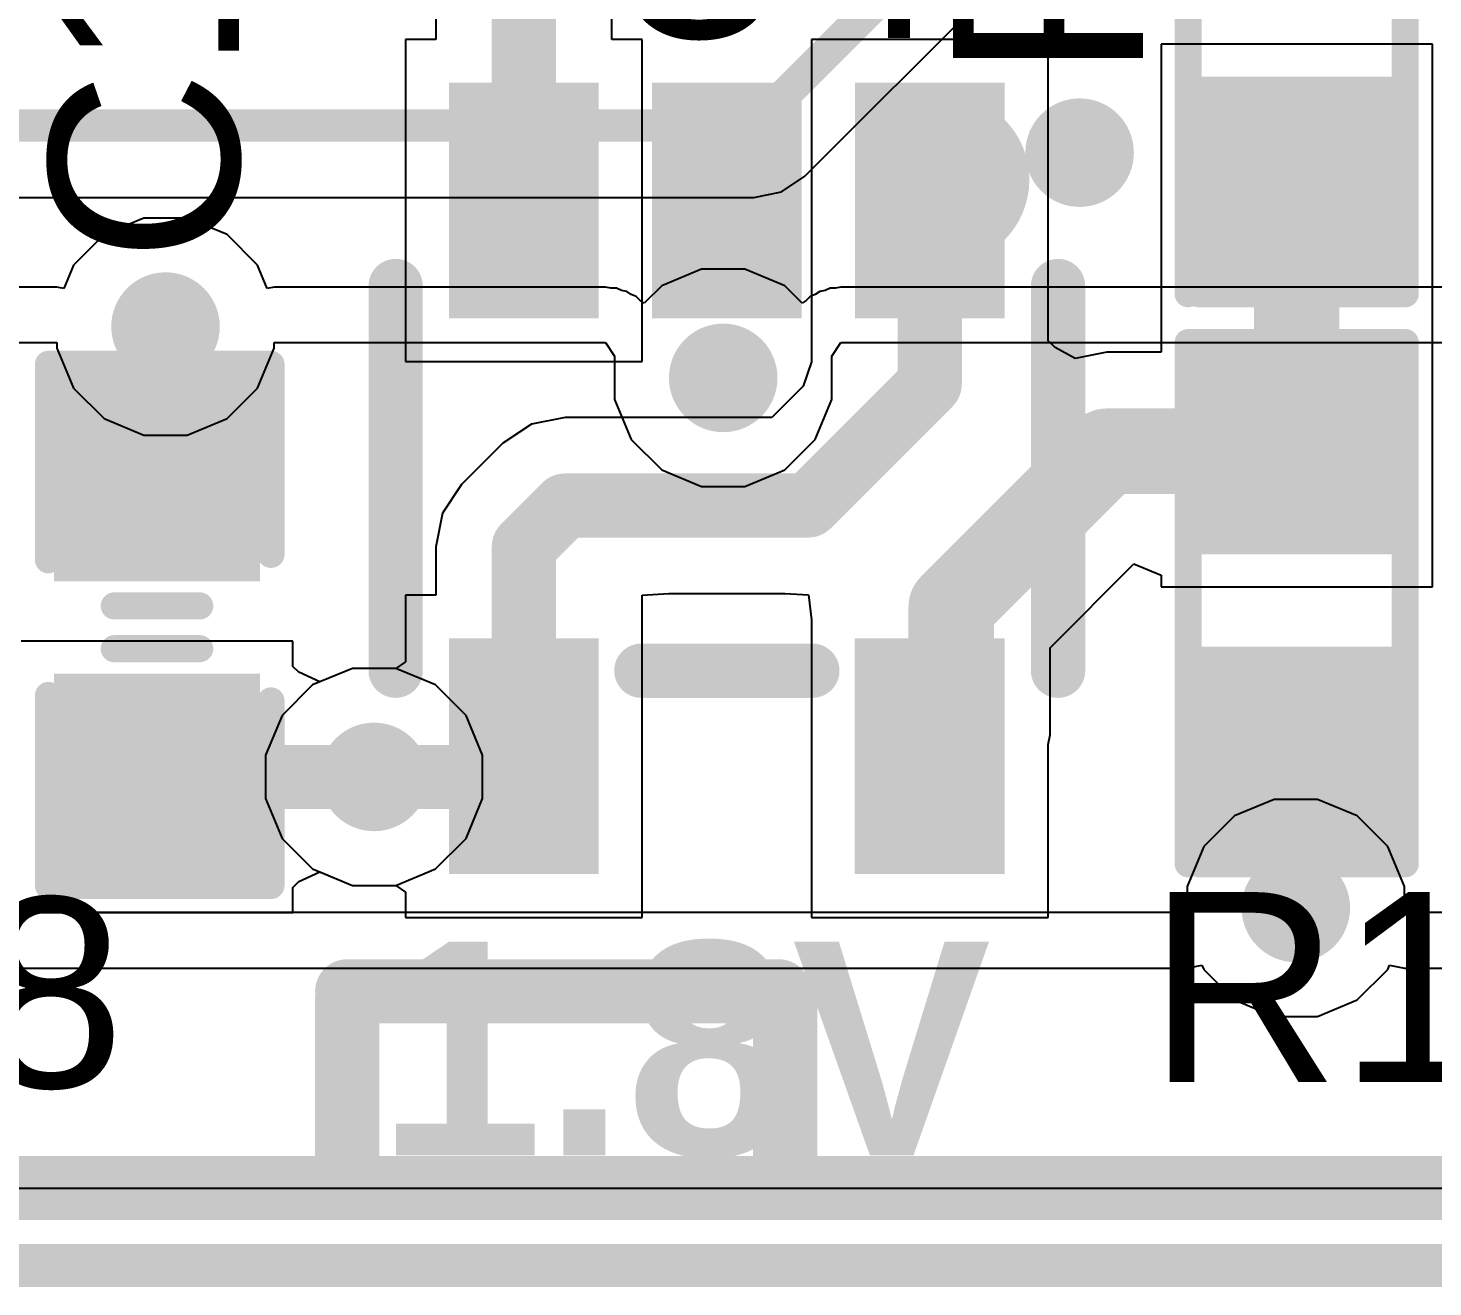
# Model space of a CAD drawing. Header units: inches. Extents: x -1 to 1.07, y -0.9 to 1.08.
# Drawn here: x -0.4238 to -0.1649, y -0.8989 to -0.6671 of the extents above; entities that cross this region are included whole.
import ezdxf

# ---------------------------------------------------------------- set-up
doc = ezdxf.new("R2010")
doc.units = ezdxf.units.IN
doc.header["$MEASUREMENT"] = 0
for name, color, linetype in [('BottomLayer', 5, 'Continuous'), ('KeepOutLayer', 6, 'Continuous'), ('Mechanical15', 56, 'Continuous'), ('MidLayer1', 16, 'Continuous'), ('MidLayer2', 76, 'Continuous'), ('TopLayer', 1, 'Continuous'), ('TopOverlay', 2, 'Continuous'), ('TopPaste', 8, 'Continuous'), ('TopSolder', 216, 'Continuous'), ('ViaHoleLayer', 16, 'Continuous')]:
    doc.layers.add(name, color=color, linetype=linetype)
doc.styles.add('Arial', font='', dxfattribs={"height": 0.2})
doc.styles.add('Arial_Bold', font='', dxfattribs={"height": 0.2})
doc.styles.get('Arial').set_extended_font_data('Arial')
doc.styles.get('Arial_Bold').set_extended_font_data('Arial', bold=True)

# ---------------------------------------------------------------- blocks, each defined once
blk = doc.blocks.new('SOT_23_5_L3_0_W1_7_P0_95_LS2_8_BR_29')
at = {"layer": 'TopLayer'}
for points in [[(-0.07087, 0.04922), (-0.0315, 0.04922), (-0.0315, 0.02559), (-0.07087, 0.02559)], [(0.0315, 0.04921), (0.07086, 0.04921), (0.07086, 0.02559), (0.0315, 0.02559)], [(0.03149, 0.01181), (0.07086, 0.01181), (0.07086, -0.01181), (0.03149, -0.01181)], [(-0.07087, -0.02558), (-0.0315, -0.02558), (-0.0315, -0.04921), (-0.07087, -0.04921)], [(0.03149, -0.02559), (0.07086, -0.02559), (0.07086, -0.04921), (0.03149, -0.04921)]]:
    blk.add_hatch(color=1, dxfattribs=at).paths.add_polyline_path(points)
at = {"layer": 'TopPaste'}
for points in [[(-0.07087, 0.04922), (-0.0315, 0.04922), (-0.0315, 0.02559), (-0.07087, 0.02559)], [(0.0315, 0.04921), (0.07086, 0.04921), (0.07086, 0.02559), (0.0315, 0.02559)], [(0.03149, 0.01181), (0.07086, 0.01181), (0.07086, -0.01181), (0.03149, -0.01181)], [(-0.07087, -0.02558), (-0.0315, -0.02558), (-0.0315, -0.04921), (-0.07087, -0.04921)], [(0.03149, -0.02559), (0.07086, -0.02559), (0.07086, -0.04921), (0.03149, -0.04921)]]:
    blk.add_hatch(color=8, dxfattribs=at).paths.add_polyline_path(points)
at = {"layer": 'TopSolder'}
for points in [[(-0.07287, 0.05122), (-0.0295, 0.05122), (-0.0295, 0.02359), (-0.07287, 0.02359)], [(0.0295, 0.05121), (0.07286, 0.05121), (0.07286, 0.02359), (0.0295, 0.02359)], [(0.02949, 0.01381), (0.07286, 0.01381), (0.07286, -0.01381), (0.02949, -0.01381)], [(-0.07287, -0.02358), (-0.0295, -0.02358), (-0.0295, -0.05121), (-0.07287, -0.05121)], [(0.02949, -0.02359), (0.07286, -0.02359), (0.07286, -0.05121), (0.02949, -0.05121)]]:
    blk.add_hatch(color=216, dxfattribs=at).paths.add_polyline_path(points)
at = {"layer": 'Mechanical15'}
for points in [[(0.06287, -0.04, 0.01575, 0.01575, 1), (0.04713, -0.04, 0.01575, 0.01575, 1)], [(0.04319, -0.04, 0.00787, 0.00787, 1), (0.05107, -0.04, 0.00787, 0.00787, 1)], [(0.05893, -0.04, 0.00787, 0.00787, 1), (0.06681, -0.04, 0.00787, 0.00787, 1)]]:
    blk.add_lwpolyline(points, format="xyseb", close=True, dxfattribs=at)
at = {"layer": 'TopOverlay'}
for points in [[(-0.03544, 0.06102, 0.01, 0.01, 0), (0.03543, 0.06102, 0.01, 0.01, 0)], [(-0.03544, 0.01575, 0.01, 0.01, 0), (-0.03544, -0.01575, 0.01, 0.01, 0)], [(-0.03544, -0.06103, 0.01, 0.01, 0), (0.03543, -0.06103, 0.01, 0.01, 0)]]:
    blk.add_lwpolyline(points, format="xyseb", dxfattribs=at)
for points in [[(-0.03794, 0.06102, 0.005, 0.005, 1), (-0.03293, 0.06102, 0.005, 0.005, 1)], [(0.03293, 0.06102, 0.005, 0.005, 1), (0.03793, 0.06102, 0.005, 0.005, 1)], [(-0.03794, 0.01575, 0.005, 0.005, 1), (-0.03293, 0.01575, 0.005, 0.005, 1)], [(-0.03794, -0.01575, 0.005, 0.005, 1), (-0.03293, -0.01575, 0.005, 0.005, 1)], [(-0.03794, -0.06103, 0.005, 0.005, 1), (-0.03293, -0.06103, 0.005, 0.005, 1)], [(0.03293, -0.06103, 0.005, 0.005, 1), (0.03793, -0.06103, 0.005, 0.005, 1)], [(0.06499, -0.065, 0.01, 0.01, 1), (0.05499, -0.065, 0.01, 0.01, 1)], [(0.05249, -0.065, 0.005, 0.005, 1), (0.05749, -0.065, 0.005, 0.005, 1)], [(0.06249, -0.065, 0.005, 0.005, 1), (0.06749, -0.065, 0.005, 0.005, 1)]]:
    blk.add_lwpolyline(points, format="xyseb", close=True, dxfattribs=at)
blk = doc.blocks.new('R0603_S_54')
at = {"layer": 'TopLayer'}
for points in [[(-0.015, 0.015), (0.015, 0.015), (0.015, -0.015), (-0.015, -0.015)], [(0.04, 0.015), (0.07, 0.015), (0.07, -0.015), (0.04, -0.015)]]:
    blk.add_hatch(color=1, dxfattribs=at).paths.add_polyline_path(points)
at = {"layer": 'TopPaste'}
for points in [[(-0.015, 0.015), (0.015, 0.015), (0.015, -0.015), (-0.015, -0.015)], [(0.04, 0.015), (0.07, 0.015), (0.07, -0.015), (0.04, -0.015)]]:
    blk.add_hatch(color=8, dxfattribs=at).paths.add_polyline_path(points)
at = {"layer": 'TopSolder'}
for points in [[(-0.019, 0.019), (0.019, 0.019), (0.019, -0.019), (-0.019, -0.019)], [(0.036, 0.019), (0.074, 0.019), (0.074, -0.019), (0.036, -0.019)]]:
    blk.add_hatch(color=216, dxfattribs=at).paths.add_polyline_path(points)
at = {"layer": 'TopOverlay'}
for points in [[(-0.021, 0.02, 0.005, 0.005, 0), (0.075, 0.02, 0.005, 0.005, 0)], [(0.075, 0.02, 0.005, 0.005, 0), (0.075, -0.01, 0.005, 0.005, 0)], [(-0.021, 0.018, 0.005, 0.005, 0), (-0.021, -0.009, 0.005, 0.005, 0)], [(-0.021, -0.009, 0.005, 0.005, 0), (-0.021, -0.02, 0.005, 0.005, 0)], [(0.075, -0.01, 0.005, 0.005, 0), (0.075, -0.02, 0.005, 0.005, 0)], [(0.075, -0.02, 0.005, 0.005, 0), (-0.021, -0.02, 0.005, 0.005, 0)]]:
    blk.add_lwpolyline(points, format="xyseb", dxfattribs=at)
for points in [[(-0.02225, 0.02, 0.0025, 0.0025, 1), (-0.01975, 0.02, 0.0025, 0.0025, 1)], [(0.07375, 0.02, 0.0025, 0.0025, 1), (0.07625, 0.02, 0.0025, 0.0025, 1)], [(0.07375, 0.02, 0.0025, 0.0025, 1), (0.07625, 0.02, 0.0025, 0.0025, 1)], [(-0.02225, 0.018, 0.0025, 0.0025, 1), (-0.01975, 0.018, 0.0025, 0.0025, 1)], [(-0.02225, -0.009, 0.0025, 0.0025, 1), (-0.01975, -0.009, 0.0025, 0.0025, 1)], [(-0.02225, -0.009, 0.0025, 0.0025, 1), (-0.01975, -0.009, 0.0025, 0.0025, 1)], [(0.07375, -0.01, 0.0025, 0.0025, 1), (0.07625, -0.01, 0.0025, 0.0025, 1)], [(0.07375, -0.01, 0.0025, 0.0025, 1), (0.07625, -0.01, 0.0025, 0.0025, 1)], [(-0.02225, -0.02, 0.0025, 0.0025, 1), (-0.01975, -0.02, 0.0025, 0.0025, 1)], [(-0.02225, -0.02, 0.0025, 0.0025, 1), (-0.01975, -0.02, 0.0025, 0.0025, 1)], [(0.07375, -0.02, 0.0025, 0.0025, 1), (0.07625, -0.02, 0.0025, 0.0025, 1)], [(0.07375, -0.02, 0.0025, 0.0025, 1), (0.07625, -0.02, 0.0025, 0.0025, 1)]]:
    blk.add_lwpolyline(points, format="xyseb", close=True, dxfattribs=at)
blk = doc.blocks.new('R0603_S_55')
at = {"layer": 'TopLayer'}
for points in [[(-0.015, 0.015), (0.015, 0.015), (0.015, -0.015), (-0.015, -0.015)], [(0.04, 0.015), (0.07, 0.015), (0.07, -0.015), (0.04, -0.015)]]:
    blk.add_hatch(color=1, dxfattribs=at).paths.add_polyline_path(points)
at = {"layer": 'TopPaste'}
for points in [[(-0.015, 0.015), (0.015, 0.015), (0.015, -0.015), (-0.015, -0.015)], [(0.04, 0.015), (0.07, 0.015), (0.07, -0.015), (0.04, -0.015)]]:
    blk.add_hatch(color=8, dxfattribs=at).paths.add_polyline_path(points)
at = {"layer": 'TopSolder'}
for points in [[(-0.019, 0.019), (0.019, 0.019), (0.019, -0.019), (-0.019, -0.019)], [(0.036, 0.019), (0.074, 0.019), (0.074, -0.019), (0.036, -0.019)]]:
    blk.add_hatch(color=216, dxfattribs=at).paths.add_polyline_path(points)
at = {"layer": 'TopOverlay'}
for points in [[(-0.021, 0.02, 0.005, 0.005, 0), (0.075, 0.02, 0.005, 0.005, 0)], [(0.075, 0.02, 0.005, 0.005, 0), (0.075, -0.01, 0.005, 0.005, 0)], [(-0.021, 0.018, 0.005, 0.005, 0), (-0.021, -0.009, 0.005, 0.005, 0)], [(-0.021, -0.009, 0.005, 0.005, 0), (-0.021, -0.02, 0.005, 0.005, 0)], [(0.075, -0.01, 0.005, 0.005, 0), (0.075, -0.02, 0.005, 0.005, 0)], [(0.075, -0.02, 0.005, 0.005, 0), (-0.021, -0.02, 0.005, 0.005, 0)]]:
    blk.add_lwpolyline(points, format="xyseb", dxfattribs=at)
for points in [[(-0.02225, 0.02, 0.0025, 0.0025, 1), (-0.01975, 0.02, 0.0025, 0.0025, 1)], [(0.07375, 0.02, 0.0025, 0.0025, 1), (0.07625, 0.02, 0.0025, 0.0025, 1)], [(0.07375, 0.02, 0.0025, 0.0025, 1), (0.07625, 0.02, 0.0025, 0.0025, 1)], [(-0.02225, 0.018, 0.0025, 0.0025, 1), (-0.01975, 0.018, 0.0025, 0.0025, 1)], [(-0.02225, -0.009, 0.0025, 0.0025, 1), (-0.01975, -0.009, 0.0025, 0.0025, 1)], [(-0.02225, -0.009, 0.0025, 0.0025, 1), (-0.01975, -0.009, 0.0025, 0.0025, 1)], [(0.07375, -0.01, 0.0025, 0.0025, 1), (0.07625, -0.01, 0.0025, 0.0025, 1)], [(0.07375, -0.01, 0.0025, 0.0025, 1), (0.07625, -0.01, 0.0025, 0.0025, 1)], [(-0.02225, -0.02, 0.0025, 0.0025, 1), (-0.01975, -0.02, 0.0025, 0.0025, 1)], [(-0.02225, -0.02, 0.0025, 0.0025, 1), (-0.01975, -0.02, 0.0025, 0.0025, 1)], [(0.07375, -0.02, 0.0025, 0.0025, 1), (0.07625, -0.02, 0.0025, 0.0025, 1)], [(0.07375, -0.02, 0.0025, 0.0025, 1), (0.07625, -0.02, 0.0025, 0.0025, 1)]]:
    blk.add_lwpolyline(points, format="xyseb", close=True, dxfattribs=at)
blk = doc.blocks.new('C0603_S_111')
at = {"layer": 'TopLayer'}
for points in [[(-0.015, 0.015), (0.015, 0.015), (0.015, -0.015), (-0.015, -0.015)], [(0.04, 0.015), (0.07, 0.015), (0.07, -0.015), (0.04, -0.015)]]:
    blk.add_hatch(color=1, dxfattribs=at).paths.add_polyline_path(points)
at = {"layer": 'TopPaste'}
for points in [[(-0.015, 0.015), (0.015, 0.015), (0.015, -0.015), (-0.015, -0.015)], [(0.04, 0.015), (0.07, 0.015), (0.07, -0.015), (0.04, -0.015)]]:
    blk.add_hatch(color=8, dxfattribs=at).paths.add_polyline_path(points)
at = {"layer": 'TopSolder'}
for points in [[(-0.019, 0.019), (0.019, 0.019), (0.019, -0.019), (-0.019, -0.019)], [(0.036, 0.019), (0.074, 0.019), (0.074, -0.019), (0.036, -0.019)]]:
    blk.add_hatch(color=216, dxfattribs=at).paths.add_polyline_path(points)
at = {"layer": 'TopOverlay'}
for points in [[(-0.02, 0.02, 0.005, 0.005, 0), (0.015, 0.02, 0.005, 0.005, 0)], [(-0.02, 0.02, 0.005, 0.005, 0), (-0.02, -0.01, 0.005, 0.005, 0)], [(0.076, 0.02, 0.005, 0.005, 0), (0.04, 0.02, 0.005, 0.005, 0)], [(0.076, 0.02, 0.005, 0.005, 0), (0.076, -0.011, 0.005, 0.005, 0)], [(0.02362, 0.00787, 0.005, 0.005, 0), (0.02362, -0.00787, 0.005, 0.005, 0)], [(0.0315, 0.00787, 0.005, 0.005, 0), (0.0315, -0.00787, 0.005, 0.005, 0)], [(-0.02, -0.01, 0.005, 0.005, 0), (-0.02, -0.021, 0.005, 0.005, 0)], [(0.076, -0.011, 0.005, 0.005, 0), (0.076, -0.021, 0.005, 0.005, 0)], [(0.014, -0.021, 0.005, 0.005, 0), (-0.02, -0.021, 0.005, 0.005, 0)], [(0.041, -0.021, 0.005, 0.005, 0), (0.076, -0.021, 0.005, 0.005, 0)]]:
    blk.add_lwpolyline(points, format="xyseb", dxfattribs=at)
for points in [[(-0.02125, 0.02, 0.0025, 0.0025, 1), (-0.01875, 0.02, 0.0025, 0.0025, 1)], [(-0.02125, 0.02, 0.0025, 0.0025, 1), (-0.01875, 0.02, 0.0025, 0.0025, 1)], [(0.01375, 0.02, 0.0025, 0.0025, 1), (0.01625, 0.02, 0.0025, 0.0025, 1)], [(0.03875, 0.02, 0.0025, 0.0025, 1), (0.04125, 0.02, 0.0025, 0.0025, 1)], [(0.07475, 0.02, 0.0025, 0.0025, 1), (0.07725, 0.02, 0.0025, 0.0025, 1)], [(0.07475, 0.02, 0.0025, 0.0025, 1), (0.07725, 0.02, 0.0025, 0.0025, 1)], [(0.02237, 0.00787, 0.0025, 0.0025, 1), (0.02487, 0.00787, 0.0025, 0.0025, 1)], [(0.03025, 0.00787, 0.0025, 0.0025, 1), (0.03275, 0.00787, 0.0025, 0.0025, 1)], [(-0.02125, -0.01, 0.0025, 0.0025, 1), (-0.01875, -0.01, 0.0025, 0.0025, 1)], [(-0.02125, -0.01, 0.0025, 0.0025, 1), (-0.01875, -0.01, 0.0025, 0.0025, 1)], [(0.02237, -0.00787, 0.0025, 0.0025, 1), (0.02487, -0.00787, 0.0025, 0.0025, 1)], [(0.03025, -0.00787, 0.0025, 0.0025, 1), (0.03275, -0.00787, 0.0025, 0.0025, 1)], [(0.07475, -0.011, 0.0025, 0.0025, 1), (0.07725, -0.011, 0.0025, 0.0025, 1)], [(0.07475, -0.011, 0.0025, 0.0025, 1), (0.07725, -0.011, 0.0025, 0.0025, 1)], [(-0.02125, -0.021, 0.0025, 0.0025, 1), (-0.01875, -0.021, 0.0025, 0.0025, 1)], [(-0.02125, -0.021, 0.0025, 0.0025, 1), (-0.01875, -0.021, 0.0025, 0.0025, 1)], [(0.01275, -0.021, 0.0025, 0.0025, 1), (0.01525, -0.021, 0.0025, 0.0025, 1)], [(0.03975, -0.021, 0.0025, 0.0025, 1), (0.04225, -0.021, 0.0025, 0.0025, 1)], [(0.07475, -0.021, 0.0025, 0.0025, 1), (0.07725, -0.021, 0.0025, 0.0025, 1)], [(0.07475, -0.021, 0.0025, 0.0025, 1), (0.07725, -0.021, 0.0025, 0.0025, 1)]]:
    blk.add_lwpolyline(points, format="xyseb", close=True, dxfattribs=at)

msp = doc.modelspace()

# ---------------------------------------------------------------- hatches: boundary and pattern name
at = {"layer": 'BottomLayer'}
h = msp.add_hatch(color=5, dxfattribs=at)
edge = h.paths.add_edge_path()
edge.add_arc((-0.39843, -0.72205), 0.01, 0, 360)
h = msp.add_hatch(color=5, dxfattribs=at)
edge = h.paths.add_edge_path()
edge.add_arc((-0.29567, -0.7315), 0.01, 0, 360)
h = msp.add_hatch(color=5, dxfattribs=at)
edge = h.paths.add_edge_path()
edge.add_arc((-0.36, -0.805), 0.01, 0, 360)
h = msp.add_hatch(color=5, dxfattribs=at)
edge = h.paths.add_edge_path()
edge.add_arc((-0.19016, -0.82913), 0.01, 0, 360)
at = {"layer": 'MidLayer1'}
h = msp.add_hatch(color=16, dxfattribs=at)
edge = h.paths.add_edge_path()
edge.add_arc((-0.39843, -0.72205), 0.01, 0, 360)
h = msp.add_hatch(color=16, dxfattribs=at)
edge = h.paths.add_edge_path()
edge.add_arc((-0.29567, -0.7315), 0.01, 0, 360)
h = msp.add_hatch(color=16, dxfattribs=at)
edge = h.paths.add_edge_path()
edge.add_arc((-0.36, -0.805), 0.01, 0, 360)
h = msp.add_hatch(color=16, dxfattribs=at)
edge = h.paths.add_edge_path()
edge.add_arc((-0.19016, -0.82913), 0.01, 0, 360)
at = {"layer": 'MidLayer2'}
h = msp.add_hatch(color=76, dxfattribs=at)
edge = h.paths.add_edge_path()
edge.add_arc((-0.39843, -0.72205), 0.01, 0, 360)
h = msp.add_hatch(color=76, dxfattribs=at)
edge = h.paths.add_edge_path()
edge.add_arc((-0.29567, -0.7315), 0.01, 0, 360)
h = msp.add_hatch(color=76, dxfattribs=at)
edge = h.paths.add_edge_path()
edge.add_arc((-0.36, -0.805), 0.01, 0, 360)
h = msp.add_hatch(color=76, dxfattribs=at)
edge = h.paths.add_edge_path()
edge.add_arc((-0.19016, -0.82913), 0.01, 0, 360)
at = {"layer": 'TopLayer'}
h = msp.add_hatch(color=1, dxfattribs=at)
edge = h.paths.add_edge_path()
edge.add_arc((-0.39843, -0.72205), 0.01, 0, 360)
h = msp.add_hatch(color=1, dxfattribs=at)
edge = h.paths.add_edge_path()
edge.add_arc((-0.29567, -0.7315), 0.01, 0, 360)
h = msp.add_hatch(color=1, dxfattribs=at)
edge = h.paths.add_edge_path()
edge.add_arc((-0.36, -0.805), 0.01, 0, 360)
h = msp.add_hatch(color=1, dxfattribs=at)
edge = h.paths.add_edge_path()
edge.add_arc((-0.19016, -0.82913), 0.01, 0, 360)
at = {"layer": 'ViaHoleLayer'}
h = msp.add_hatch(color=16, dxfattribs=at)
edge = h.paths.add_edge_path()
edge.add_arc((-0.39843, -0.72205), 0.005, 0, 360)
h = msp.add_hatch(color=16, dxfattribs=at)
edge = h.paths.add_edge_path()
edge.add_arc((-0.29567, -0.7315), 0.005, 0, 360)
h = msp.add_hatch(color=16, dxfattribs=at)
edge = h.paths.add_edge_path()
edge.add_arc((-0.36, -0.805), 0.005, 0, 360)
h = msp.add_hatch(color=16, dxfattribs=at)
edge = h.paths.add_edge_path()
edge.add_arc((-0.19016, -0.82913), 0.005, 0, 360)

# ---------------------------------------------------------------- linework, layer by layer
at = {"layer": 'BottomLayer'}
for p, q in [((-0.28063, -0.69437), (-0.23063, -0.64437)), ((-0.28493, -0.69725), (-0.28063, -0.69437)), ((-0.66497, -0.69825), (-0.29, -0.69825)), ((-0.29, -0.69825), (-0.28493, -0.69725)), ((-0.36398, -0.785), (-0.37133, -0.78804)), ((-0.35602, -0.785), (-0.36398, -0.785)), ((-0.34867, -0.78804), (-0.35602, -0.785)), ((-0.37133, -0.78804), (-0.37696, -0.79367)), ((-0.34304, -0.79367), (-0.34867, -0.78804)), ((-0.37696, -0.79367), (-0.38, -0.80102)), ((-0.34, -0.80102), (-0.34304, -0.79367)), ((-0.38, -0.80102), (-0.38, -0.80898)), ((-0.34, -0.80898), (-0.34, -0.80102)), ((-0.38, -0.80898), (-0.37696, -0.81633)), ((-0.34304, -0.81633), (-0.34, -0.80898)), ((-0.37696, -0.81633), (-0.37133, -0.82196)), ((-0.34867, -0.82196), (-0.34304, -0.81633)), ((-0.37133, -0.82196), (-0.36398, -0.825)), ((-0.35602, -0.825), (-0.34867, -0.82196)), ((-0.36398, -0.825), (-0.35602, -0.825)), ((0.95579, -0.88079), (-0.98079, -0.88079))]:
    msp.add_line(p, q, dxfattribs=at)
for points in [[(-0.29, -0.685, 0.006, 0.006, 0), (-0.24, -0.635, 0.006, 0.006, 0)], [(-0.68, -0.685, 0.006, 0.006, 0), (-0.29, -0.685, 0.006, 0.006, 0)]]:
    msp.add_lwpolyline(points, format="xyseb", dxfattribs=at)
msp.add_lwpolyline([(-0.2915, -0.685, 0.003, 0.003, 1), (-0.2885, -0.685, 0.003, 0.003, 1)], format="xyseb", close=True, dxfattribs=at)
msp.add_lwpolyline([(-0.2915, -0.685, 0.003, 0.003, 1), (-0.2885, -0.685, 0.003, 0.003, 1)], format="xyseb", close=True, dxfattribs=at)
at = {"layer": 'KeepOutLayer'}
msp.add_lwpolyline([(-0.995, -0.895, 0.00787, 0.00787, 0), (0.97, -0.895, 0.00787, 0.00787, 0)], format="xyseb", dxfattribs=at)
at = {"layer": 'MidLayer1'}
for p, q in [((-0.36398, -0.785), (-0.37133, -0.78804)), ((-0.35602, -0.785), (-0.36398, -0.785)), ((-0.34867, -0.78804), (-0.35602, -0.785)), ((-0.37133, -0.78804), (-0.37696, -0.79367)), ((-0.34304, -0.79367), (-0.34867, -0.78804)), ((-0.37696, -0.79367), (-0.38, -0.80102)), ((-0.34, -0.80102), (-0.34304, -0.79367)), ((-0.38, -0.80102), (-0.38, -0.80898)), ((-0.34, -0.80898), (-0.34, -0.80102)), ((-0.38, -0.80898), (-0.37696, -0.81633)), ((-0.34304, -0.81633), (-0.34, -0.80898)), ((-0.37696, -0.81633), (-0.37133, -0.82196)), ((-0.34867, -0.82196), (-0.34304, -0.81633)), ((-0.37133, -0.82196), (-0.36398, -0.825)), ((-0.35602, -0.825), (-0.34867, -0.82196)), ((-0.36398, -0.825), (-0.35602, -0.825)), ((0.95579, -0.88079), (-0.98079, -0.88079))]:
    msp.add_line(p, q, dxfattribs=at)
at = {"layer": 'MidLayer2'}
for p, q in [((-0.4024, -0.70205), (-0.40975, -0.70509)), ((-0.39445, -0.70205), (-0.4024, -0.70205)), ((-0.3871, -0.70509), (-0.39445, -0.70205)), ((-0.40975, -0.70509), (-0.41538, -0.71072)), ((-0.38147, -0.71072), (-0.3871, -0.70509)), ((-0.41538, -0.71072), (-0.41718, -0.71505)), ((-0.37967, -0.71505), (-0.38147, -0.71072)), ((-0.29965, -0.7115), (-0.307, -0.71454)), ((-0.29169, -0.7115), (-0.29965, -0.7115)), ((-0.28434, -0.71454), (-0.29169, -0.7115)), ((-0.41843, -0.7148), (-0.53385, -0.7148)), ((-0.41718, -0.71505), (-0.41843, -0.7148)), ((-0.37843, -0.7148), (-0.37967, -0.71505)), ((-0.31735, -0.7148), (-0.37843, -0.7148)), ((-0.31637, -0.715), (-0.31735, -0.7148)), ((-0.31536, -0.715), (-0.31637, -0.715)), ((-0.31444, -0.71538), (-0.31536, -0.715)), ((-0.31345, -0.71558), (-0.31444, -0.71538)), ((-0.31261, -0.71614), (-0.31345, -0.71558)), ((-0.31169, -0.71652), (-0.31261, -0.71614)), ((-0.31098, -0.71723), (-0.31169, -0.71652)), ((-0.307, -0.71454), (-0.31021, -0.71775)), ((-0.28113, -0.71775), (-0.28434, -0.71454)), ((-0.27965, -0.71652), (-0.28036, -0.71723)), ((-0.27872, -0.71614), (-0.27965, -0.71652)), ((-0.27789, -0.71558), (-0.27872, -0.71614)), ((-0.2769, -0.71538), (-0.27789, -0.71558)), ((-0.27598, -0.715), (-0.2769, -0.71538)), ((-0.27497, -0.715), (-0.27598, -0.715)), ((-0.27399, -0.7148), (-0.27497, -0.715)), ((-0.15307, -0.7148), (-0.27399, -0.7148)), ((-0.31021, -0.71775), (-0.31098, -0.71723)), ((-0.28036, -0.71723), (-0.28113, -0.71775)), ((-0.53385, -0.725), (-0.41843, -0.725)), ((-0.41843, -0.725), (-0.41843, -0.72603)), ((-0.41843, -0.72603), (-0.41538, -0.73338)), ((-0.38147, -0.73338), (-0.37843, -0.72603)), ((-0.37843, -0.72603), (-0.37843, -0.725)), ((-0.37843, -0.725), (-0.31735, -0.725)), ((-0.31735, -0.725), (-0.31567, -0.72752)), ((-0.27567, -0.72752), (-0.27399, -0.725)), ((-0.27399, -0.725), (-0.15023, -0.725)), ((-0.31567, -0.72752), (-0.31567, -0.73547)), ((-0.27567, -0.73547), (-0.27567, -0.72752)), ((-0.41538, -0.73338), (-0.40975, -0.739)), ((-0.3871, -0.739), (-0.38147, -0.73338)), ((-0.31567, -0.73547), (-0.31262, -0.74283)), ((-0.27871, -0.74283), (-0.27567, -0.73547)), ((-0.40975, -0.739), (-0.4024, -0.74205)), ((-0.39445, -0.74205), (-0.3871, -0.739)), ((-0.4024, -0.74205), (-0.39445, -0.74205)), ((-0.31262, -0.74283), (-0.307, -0.74845)), ((-0.28434, -0.74845), (-0.27871, -0.74283)), ((-0.307, -0.74845), (-0.29965, -0.7515)), ((-0.29169, -0.7515), (-0.28434, -0.74845)), ((-0.29965, -0.7515), (-0.29169, -0.7515)), ((-0.19414, -0.80913), (-0.20149, -0.81218)), ((-0.18618, -0.80913), (-0.19414, -0.80913)), ((-0.17883, -0.81218), (-0.18618, -0.80913)), ((-0.20149, -0.81218), (-0.20711, -0.8178)), ((-0.1732, -0.8178), (-0.17883, -0.81218)), ((-0.20711, -0.8178), (-0.21016, -0.82516)), ((-0.17016, -0.82516), (-0.1732, -0.8178)), ((-0.21016, -0.82516), (-0.21016, -0.83)), ((-0.17016, -0.83), (-0.17016, -0.82516)), ((-0.21016, -0.83), (-0.43, -0.83)), ((0.04968, -0.83), (-0.17016, -0.83)), ((-0.43, -0.8402), (-0.21016, -0.8402)), ((-0.21016, -0.8402), (-0.20745, -0.83966)), ((-0.20745, -0.83966), (-0.20711, -0.84046)), ((-0.20711, -0.84046), (-0.20149, -0.84609)), ((-0.17883, -0.84609), (-0.1732, -0.84046)), ((-0.1732, -0.84046), (-0.17287, -0.83966)), ((-0.17287, -0.83966), (-0.17016, -0.8402)), ((-0.17016, -0.8402), (0.04968, -0.8402)), ((-0.20149, -0.84609), (-0.19414, -0.84913)), ((-0.18618, -0.84913), (-0.17883, -0.84609)), ((-0.19414, -0.84913), (-0.18618, -0.84913)), ((0.95579, -0.88079), (-0.98079, -0.88079))]:
    msp.add_line(p, q, dxfattribs=at)
at = {"layer": 'TopLayer'}
for p, q in [((-0.34862, -0.61256), (-0.34862, -0.66914)), ((-0.31618, -0.66914), (-0.31618, -0.61256)), ((-0.34862, -0.66914), (-0.35421, -0.66914)), ((-0.35421, -0.66914), (-0.35421, -0.7285)), ((-0.31059, -0.66914), (-0.31618, -0.66914)), ((-0.31059, -0.7285), (-0.31059, -0.66914)), ((-0.23579, -0.66914), (-0.27941, -0.66914)), ((-0.27941, -0.66914), (-0.27941, -0.72851)), ((-0.23579, -0.7247), (-0.23579, -0.66914)), ((-0.165, -0.67), (-0.215, -0.67)), ((-0.215, -0.67), (-0.215, -0.72678)), ((-0.165, -0.72), (-0.165, -0.67)), ((-0.165, -0.77), (-0.165, -0.72)), ((-0.2345, -0.72587), (-0.23579, -0.7247)), ((-0.23079, -0.72793), (-0.2345, -0.72587)), ((-0.225, -0.72678), (-0.23079, -0.72793)), ((-0.215, -0.72678), (-0.225, -0.72678)), ((-0.35421, -0.7285), (-0.31059, -0.7285)), ((-0.27941, -0.72851), (-0.28093, -0.733)), ((-0.27941, -0.72851), (-0.27941, -0.72851)), ((-0.27941, -0.72851), (-0.27941, -0.72851)), ((-0.28093, -0.733), (-0.28672, -0.73878)), ((-0.33102, -0.74002), (-0.33628, -0.74353)), ((-0.32481, -0.73878), (-0.33102, -0.74002)), ((-0.28672, -0.73878), (-0.32481, -0.73878)), ((-0.33628, -0.74353), (-0.34387, -0.75113)), ((-0.34387, -0.75113), (-0.34739, -0.75639)), ((-0.34739, -0.75639), (-0.34862, -0.7626)), ((-0.34862, -0.7626), (-0.34862, -0.7715)), ((-0.23544, -0.78122), (-0.22, -0.76577)), ((-0.22, -0.76577), (-0.215, -0.76784)), ((-0.215, -0.76784), (-0.215, -0.77)), ((-0.31059, -0.7715), (-0.30571, -0.77122)), ((-0.30571, -0.77122), (-0.2843, -0.77122)), ((-0.2843, -0.77122), (-0.27997, -0.77147)), ((-0.215, -0.77), (-0.165, -0.77)), ((-0.34862, -0.7715), (-0.35422, -0.7715)), ((-0.35422, -0.7715), (-0.35422, -0.78379)), ((-0.31059, -0.83087), (-0.31059, -0.7715)), ((-0.27997, -0.77147), (-0.27942, -0.77604)), ((-0.27942, -0.77604), (-0.27942, -0.83087)), ((-0.375, -0.78), (-0.425, -0.78)), ((-0.375, -0.78464), (-0.375, -0.78)), ((-0.23544, -0.79725), (-0.23544, -0.78122)), ((-0.35422, -0.78379), (-0.35602, -0.785)), ((-0.37384, -0.78572), (-0.375, -0.78464)), ((-0.37, -0.78749), (-0.37384, -0.78572)), ((-0.36398, -0.785), (-0.37, -0.78749)), ((-0.35602, -0.785), (-0.36398, -0.785)), ((-0.23579, -0.79901), (-0.23544, -0.79725)), ((-0.23544, -0.79725), (-0.23544, -0.79725)), ((-0.23579, -0.83087), (-0.23579, -0.79901)), ((-0.37384, -0.82428), (-0.37, -0.82251)), ((-0.37, -0.82251), (-0.36398, -0.825)), ((-0.375, -0.82536), (-0.37384, -0.82428)), ((-0.375, -0.83), (-0.375, -0.82536)), ((-0.36398, -0.825), (-0.35602, -0.825)), ((-0.35602, -0.825), (-0.35422, -0.82621)), ((-0.35422, -0.82621), (-0.35422, -0.83087)), ((-0.425, -0.83), (-0.375, -0.83)), ((-0.35422, -0.83087), (-0.31059, -0.83087)), ((-0.27942, -0.83087), (-0.23579, -0.83087)), ((0.95579, -0.88079), (-0.98079, -0.88079))]:
    msp.add_line(p, q, dxfattribs=at)
for points in [[(-0.3324, -0.69882, 0.01181, 0.01181, 0), (-0.3324, -0.58634, 0.01181, 0.01181, 0)], [(-0.19, -0.745, 0.01575, 0.01575, 0), (-0.19, -0.695, 0.01575, 0.01575, 0)], [(-0.2576, -0.7326, 0.01181, 0.01181, 0), (-0.2576, -0.69882, 0.01181, 0.01181, 0)], [(-0.28, -0.755, 0.01181, 0.01181, 0), (-0.2576, -0.7326, 0.01181, 0.01181, 0)], [(-0.25367, -0.77367, 0.01575, 0.01575, 0), (-0.225, -0.745, 0.01575, 0.01575, 0)], [(-0.225, -0.745, 0.01575, 0.01575, 0), (-0.19, -0.745, 0.01575, 0.01575, 0)], [(-0.33241, -0.7626, 0.01181, 0.01181, 0), (-0.32481, -0.755, 0.01181, 0.01181, 0)], [(-0.32481, -0.755, 0.01181, 0.01181, 0), (-0.28, -0.755, 0.01181, 0.01181, 0)], [(-0.33241, -0.80118, 0.01181, 0.01181, 0), (-0.33241, -0.7626, 0.01181, 0.01181, 0)], [(-0.25367, -0.79725, 0.01575, 0.01575, 0), (-0.25367, -0.77367, 0.01575, 0.01575, 0)], [(-0.2576, -0.80119, 0.01575, 0.01575, 0), (-0.25367, -0.79725, 0.01575, 0.01575, 0)], [(-0.33622, -0.805, 0.01181, 0.01181, 0), (-0.33241, -0.80118, 0.01181, 0.01181, 0)], [(-0.4, -0.805, 0.01181, 0.01181, 0), (-0.33622, -0.805, 0.01181, 0.01181, 0)]]:
    msp.add_lwpolyline(points, format="xyseb", dxfattribs=at)
for points in [[(-0.19394, -0.695, 0.00787, 0.00787, 1), (-0.18606, -0.695, 0.00787, 0.00787, 1)], [(-0.33535, -0.69882, 0.00591, 0.00591, 1), (-0.32945, -0.69882, 0.00591, 0.00591, 1)], [(-0.26055, -0.69882, 0.00591, 0.00591, 1), (-0.25465, -0.69882, 0.00591, 0.00591, 1)], [(-0.26055, -0.7326, 0.00591, 0.00591, 1), (-0.25465, -0.7326, 0.00591, 0.00591, 1)], [(-0.26055, -0.7326, 0.00591, 0.00591, 1), (-0.25465, -0.7326, 0.00591, 0.00591, 1)], [(-0.22894, -0.745, 0.00787, 0.00787, 1), (-0.22106, -0.745, 0.00787, 0.00787, 1)], [(-0.22894, -0.745, 0.00787, 0.00787, 1), (-0.22106, -0.745, 0.00787, 0.00787, 1)], [(-0.19394, -0.745, 0.00787, 0.00787, 1), (-0.18606, -0.745, 0.00787, 0.00787, 1)], [(-0.19394, -0.745, 0.00787, 0.00787, 1), (-0.18606, -0.745, 0.00787, 0.00787, 1)], [(-0.32776, -0.755, 0.00591, 0.00591, 1), (-0.32186, -0.755, 0.00591, 0.00591, 1)], [(-0.32776, -0.755, 0.00591, 0.00591, 1), (-0.32186, -0.755, 0.00591, 0.00591, 1)], [(-0.28295, -0.755, 0.00591, 0.00591, 1), (-0.27705, -0.755, 0.00591, 0.00591, 1)], [(-0.28295, -0.755, 0.00591, 0.00591, 1), (-0.27705, -0.755, 0.00591, 0.00591, 1)], [(-0.33536, -0.7626, 0.00591, 0.00591, 1), (-0.32945, -0.7626, 0.00591, 0.00591, 1)], [(-0.33536, -0.7626, 0.00591, 0.00591, 1), (-0.32945, -0.7626, 0.00591, 0.00591, 1)], [(-0.2576, -0.77367, 0.00787, 0.00787, 1), (-0.24973, -0.77367, 0.00787, 0.00787, 1)], [(-0.2576, -0.77367, 0.00787, 0.00787, 1), (-0.24973, -0.77367, 0.00787, 0.00787, 1)], [(-0.2576, -0.79725, 0.00787, 0.00787, 1), (-0.24973, -0.79725, 0.00787, 0.00787, 1)], [(-0.2576, -0.79725, 0.00787, 0.00787, 1), (-0.24973, -0.79725, 0.00787, 0.00787, 1)], [(-0.26154, -0.80119, 0.00787, 0.00787, 1), (-0.25367, -0.80119, 0.00787, 0.00787, 1)], [(-0.33536, -0.80118, 0.00591, 0.00591, 1), (-0.32945, -0.80118, 0.00591, 0.00591, 1)], [(-0.33536, -0.80118, 0.00591, 0.00591, 1), (-0.32945, -0.80118, 0.00591, 0.00591, 1)], [(-0.40295, -0.805, 0.00591, 0.00591, 1), (-0.39705, -0.805, 0.00591, 0.00591, 1)], [(-0.33918, -0.805, 0.00591, 0.00591, 1), (-0.33327, -0.805, 0.00591, 0.00591, 1)], [(-0.33918, -0.805, 0.00591, 0.00591, 1), (-0.33327, -0.805, 0.00591, 0.00591, 1)]]:
    msp.add_lwpolyline(points, format="xyseb", close=True, dxfattribs=at)
at = {"layer": 'TopOverlay'}
for points in [[(-0.36496, -0.84449, 0.01181, 0.01181, 0), (-0.28543, -0.84449, 0.01181, 0.01181, 0)], [(-0.36496, -0.86496, 0.01181, 0.01181, 0), (-0.36496, -0.84567, 0.01181, 0.01181, 0)], [(-0.28425, -0.87795, 0.01181, 0.01181, 0), (-0.28425, -0.84567, 0.01181, 0.01181, 0)], [(-0.36496, -0.87795, 0.01181, 0.01181, 0), (-0.36496, -0.86496, 0.01181, 0.01181, 0)], [(-0.66378, -0.88071, 0.01181, 0.01181, 0), (0.28622, -0.88071, 0.01181, 0.01181, 0)]]:
    msp.add_lwpolyline(points, format="xyseb", dxfattribs=at)
for points in [[(-0.36791, -0.84449, 0.00591, 0.00591, 1), (-0.36201, -0.84449, 0.00591, 0.00591, 1)], [(-0.28839, -0.84449, 0.00591, 0.00591, 1), (-0.28248, -0.84449, 0.00591, 0.00591, 1)], [(-0.36791, -0.84567, 0.00591, 0.00591, 1), (-0.36201, -0.84567, 0.00591, 0.00591, 1)], [(-0.2872, -0.84567, 0.00591, 0.00591, 1), (-0.2813, -0.84567, 0.00591, 0.00591, 1)], [(-0.36791, -0.86496, 0.00591, 0.00591, 1), (-0.36201, -0.86496, 0.00591, 0.00591, 1)], [(-0.36791, -0.86496, 0.00591, 0.00591, 1), (-0.36201, -0.86496, 0.00591, 0.00591, 1)], [(-0.36791, -0.87795, 0.00591, 0.00591, 1), (-0.36201, -0.87795, 0.00591, 0.00591, 1)], [(-0.2872, -0.87795, 0.00591, 0.00591, 1), (-0.2813, -0.87795, 0.00591, 0.00591, 1)]]:
    msp.add_lwpolyline(points, format="xyseb", close=True, dxfattribs=at)

# ---------------------------------------------------------------- block references
at = {"rotation": 90}
for name, p in [('R0603_S_54', (-0.19, -0.695)), ('SOT_23_5_L3_0_W1_7_P0_95_LS2_8_BR_29', (-0.295, -0.75)), ('R0603_S_55', (-0.19, -0.8)), ('C0603_S_111', (-0.4, -0.805))]:
    msp.add_blockref(name, p, dxfattribs=at)

# ---------------------------------------------------------------- texts
at = {"layer": 'TopOverlay', "style": 'Arial'}
for s, p in [('R12', (-0.21831, -0.67656)), ('C18', (-0.38488, -0.71023))]:
    msp.add_text(s, height=0.035, rotation=90, dxfattribs=at).set_placement(p)
at = {"layer": 'TopOverlay'}
for s, height, style, p in [('U4', 0.035, 'Arial', (-0.31757, -0.66886)), ('R8', 0.035, 'Arial', (-0.46842, -0.86221)), ('R11', 0.035, 'Arial', (-0.21744, -0.86122)), ('1.8V', 0.03937, 'Arial_Bold', (-0.35945, -0.87473))]:
    msp.add_text(s, height=height, dxfattribs=dict(at, style=style)).set_placement(p)

doc.saveas('drawing.dxf')
